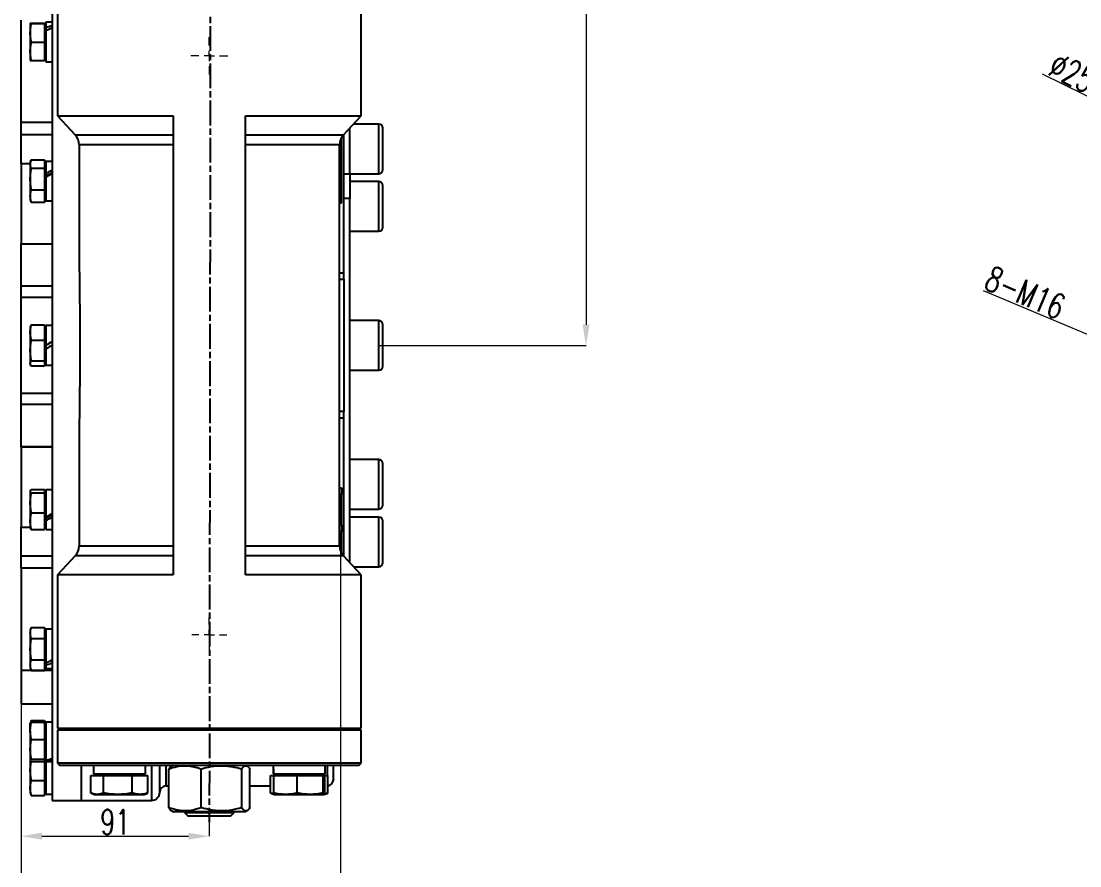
# Model space of a CAD drawing. Header units: millimetres. Extents: x 1953 to 4389, y 564 to 2287.
# Drawn here: x 2554 to 3066, y 1219 to 1628 of the extents above; entities that cross this region are included whole.
import ezdxf

# ---------------------------------------------------------------- set-up
doc = ezdxf.new("R2010")
doc.units = ezdxf.units.MM
doc.linetypes.add('AM_ISO08W050', pattern=[18, 12, -1.5, 3, -1.5])
for name, color, linetype, lineweight in [('10', 7, 'Continuous', 0), ('AM_5', 3, 'Continuous', 25), ('AM_7', 4, 'AM_ISO08W050', 25)]:
    doc.layers.add(name, color=color, linetype=linetype, lineweight=lineweight)
doc.styles.add('SLDTEXTSTYLE1', font='txt.shx', dxfattribs={"width": 0.7, "bigfont": 'gbcbig.shx'})
doc.dimstyles.new('SLDDIMSTYLE12$0', dxfattribs={"dimtxt": 12, "dimasz": 10, "dimexe": 0, "dimexo": 0.0625, "dimgap": 0.875, "dimtad": 1, "dimdec": 1, "dimlfac": 1.8, "dimrnd": 1e-09, "dimzin": 12, "dimdsep": 46, "dimtxsty": 'SLDTEXTSTYLE1', "dimcen": 0.09, "dimdle": 8.16, "dimclrd": 3, "dimclre": 3, "dimadec": 0, "dimazin": 3, "dimtfac": 1, "dimtdec": 1, "dimtofl": 0, "dimtmove": 0, "dimatfit": 3, "dimfxl": 0, "dimfrac": 2, "dimtolj": 1, "dimlwd": 5, "dimlwe": 5, "dimarcsym": 0})
doc.dimstyles.new('SLDDIMSTYLE12$3', dxfattribs={"dimtxt": 12, "dimasz": 10, "dimexe": 0, "dimexo": 0.0625, "dimgap": 0.875, "dimtad": 1, "dimdec": 1, "dimlfac": 1.8, "dimrnd": 1e-09, "dimzin": 12, "dimdsep": 46, "dimtxsty": 'SLDTEXTSTYLE1', "dimcen": 0.09, "dimdle": 8.16, "dimclrd": 3, "dimclre": 3, "dimadec": 0, "dimazin": 3, "dimtfac": 1, "dimtdec": 1, "dimtofl": 0, "dimtmove": 0, "dimatfit": 3, "dimfxl": 0, "dimfrac": 2, "dimtolj": 1, "dimlwd": 5, "dimlwe": 5, "dimarcsym": 0})

# ---------------------------------------------------------------- blocks, each defined once
blk = doc.blocks.new('SW_CENTERMARKSYMBOL_17')
at = {"layer": '10', "color": 0}
for p, q in [((0, 1), (0, 1.8)), ((-1, 0), (-1.8, 0)), ((0, 0), (-0.5, 0)), ((0, 0), (0, 0.5)), ((0, 0), (0, -0.5)), ((0, 0), (0.5, 0)), ((1, 0), (1.8, 0)), ((0, -1), (0, -1.8))]:
    blk.add_line(p, q, dxfattribs=at)
blk = doc.blocks.new('SW_CENTERMARKSYMBOL_18')
at = {"layer": '10', "color": 0}
for p, q in [((0, 1), (0, 1.7)), ((-1, 0), (-1.7, 0)), ((0, 0), (-0.5, 0)), ((0, 0), (0, 0.5)), ((0, 0), (0, -0.5)), ((0, 0), (0.5, 0)), ((1, 0), (1.7, 0)), ((0, -1), (0, -1.7))]:
    blk.add_line(p, q, dxfattribs=at)
blk = doc.blocks.new('*D71')
at = {"layer": 'AM_5', "color": 3, "lineweight": 5, "transparency": 16777216}
blk.add_line((2722.92, 1863.84), (2827.58, 1863.84), dxfattribs=at)
at = {"layer": 'AM_5', "color": 3, "linetype": 'Continuous', "lineweight": 5, "transparency": 16777216}
for p, q in [((2827.58, 1853.84), (2827.58, 1480.84)), ((2727.42, 1470.84), (2827.58, 1470.84))]:
    blk.add_line(p, q, dxfattribs=at)
at = {"layer": 'AM_5', "color": 3, "transparency": 16777216}
for points in [[(2825.92, 1853.84), (2829.25, 1853.84), (2827.58, 1863.84)], [(2825.92, 1480.84), (2829.25, 1480.84), (2827.58, 1470.84)]]:
    blk.add_solid(points, dxfattribs=at)
at = {"layer": 'Defpoints', "color": 0, "transparency": 16777216}
for p in [(2722.86, 1863.84), (2727.36, 1470.84), (2827.58, 1470.84)]:
    blk.add_point(p, dxfattribs=at)
at = {"layer": 'AM_5', "color": 0, "transparency": 16777216, "insert": (2820.71, 1667.34), "char_height": 12, "attachment_point": 5, "rotation": 90, "style": 'SLDTEXTSTYLE1'}
blk.add_mtext('\\A1;393', dxfattribs=at)
blk = doc.blocks.new('*D73')
at = {"layer": 'AM_5', "color": 3, "lineweight": 5, "transparency": 16777216}
blk.add_line((2554.36, 1297.51), (2554.36, 1233.54), dxfattribs=at)
at = {"layer": 'AM_5', "color": 3, "linetype": 'Continuous', "lineweight": 5, "transparency": 16777216}
for p, q in [((2645.36, 1245.48), (2645.36, 1233.54)), ((2564.36, 1233.54), (2635.36, 1233.54))]:
    blk.add_line(p, q, dxfattribs=at)
at = {"layer": 'AM_5', "color": 3, "transparency": 16777216}
for points in [[(2564.36, 1235.21), (2564.36, 1231.88), (2554.36, 1233.54)], [(2635.36, 1235.21), (2635.36, 1231.88), (2645.36, 1233.54)]]:
    blk.add_solid(points, dxfattribs=at)
at = {"layer": 'Defpoints', "color": 0, "transparency": 16777216}
for p in [(2554.36, 1297.57), (2645.36, 1245.54), (2645.36, 1233.54)]:
    blk.add_point(p, dxfattribs=at)
at = {"layer": 'AM_5', "color": 0, "transparency": 16777216, "insert": (2599.86, 1240.42), "char_height": 12, "attachment_point": 5, "style": 'SLDTEXTSTYLE1'}
blk.add_mtext('\\A1;91', dxfattribs=at)
blk = doc.blocks.new('*D74')
at = {"layer": 'AM_5', "color": 3, "linetype": 'Continuous', "lineweight": 5, "transparency": 16777216}
for p, q in [((2708.85, 1371.23), (2708.85, 1198.33)), ((2564.36, 1198.33), (2698.85, 1198.33))]:
    blk.add_line(p, q, dxfattribs=at)
at = {"layer": 'AM_5', "color": 3, "lineweight": 5, "transparency": 16777216}
blk.add_line((2554.36, 1297.51), (2554.36, 1198.33), dxfattribs=at)
at = {"layer": 'AM_5', "color": 3, "transparency": 16777216}
for points in [[(2564.36, 1199.99), (2564.36, 1196.66), (2554.36, 1198.33)], [(2698.85, 1199.99), (2698.85, 1196.66), (2708.85, 1198.33)]]:
    blk.add_solid(points, dxfattribs=at)
at = {"layer": 'Defpoints', "color": 0, "transparency": 16777216}
for p in [(2708.85, 1371.29), (2554.36, 1297.57), (2708.85, 1198.33)]:
    blk.add_point(p, dxfattribs=at)
at = {"layer": 'AM_5', "color": 0, "transparency": 16777216, "insert": (2631.6, 1205.2), "char_height": 12, "attachment_point": 5, "style": 'SLDTEXTSTYLE1'}
blk.add_mtext('\\A1;154', dxfattribs=at)
blk = doc.blocks.new('*D59')
at = {"layer": 'AM_5', "color": 3, "linetype": 'Continuous', "lineweight": 5, "transparency": 16777216}
blk.add_line((3048.29, 1602.09), (3192.39, 1531.28), dxfattribs=at)
at = {"layer": 'AM_5', "color": 3, "lineweight": 5, "transparency": 16777216}
for p, q in [((3315.31, 1470.84), (3315.49, 1470.84)), ((3315.4, 1470.75), (3315.4, 1470.93))]:
    blk.add_line(p, q, dxfattribs=at)
at = {"layer": 'AM_5', "color": 3, "transparency": 16777216}
blk.add_solid([(3193.13, 1532.78), (3191.66, 1529.79), (3201.37, 1526.87)], dxfattribs=at)
at = {"layer": 'Defpoints', "color": 0, "transparency": 16777216}
for p in [(3201.37, 1526.87), (3429.43, 1414.81)]:
    blk.add_point(p, dxfattribs=at)
at = {"layer": 'AM_5', "color": 0, "transparency": 16777216, "insert": (3065.93, 1601.08), "char_height": 12, "attachment_point": 5, "rotation": 333.832, "style": 'SLDTEXTSTYLE1'}
blk.add_mtext('\\A1;%%C254', dxfattribs=at)
blk = doc.blocks.new('*D60')
at = {"layer": 'AM_5', "color": 3, "linetype": 'Continuous', "lineweight": 5, "transparency": 16777216}
blk.add_line((3019.75, 1497.45), (3182.41, 1428.72), dxfattribs=at)
at = {"layer": 'AM_5', "color": 3, "lineweight": 5, "transparency": 16777216}
for p, q in [((3197.98, 1422.1), (3198.16, 1422.1)), ((3198.07, 1422.01), (3198.07, 1422.19))]:
    blk.add_line(p, q, dxfattribs=at)
at = {"layer": 'AM_5', "color": 3, "transparency": 16777216}
blk.add_solid([(3183.06, 1430.25), (3181.76, 1427.18), (3191.62, 1424.82)], dxfattribs=at)
at = {"layer": 'Defpoints', "color": 0, "transparency": 16777216}
for p in [(3191.62, 1424.82), (3204.52, 1419.38)]:
    blk.add_point(p, dxfattribs=at)
at = {"layer": 'AM_5', "color": 0, "transparency": 16777216, "insert": (3040, 1496.36), "char_height": 12, "attachment_point": 5, "rotation": 337.0922, "style": 'SLDTEXTSTYLE1'}
blk.add_mtext('\\A1;8-M16', dxfattribs=at)

msp = doc.modelspace()

# ---------------------------------------------------------------- linework, layer by layer
at = {"color": 7, "linetype": 'Continuous', "lineweight": 25}
for p, q in [((2569.359, 1655.92), (2569.359, 1250.842)), ((2571.859, 1655.842), (2571.859, 1581.842)), ((2718.859, 1581.842), (2718.859, 1655.842)), ((2554.359, 1578.548), (2554.359, 1628.079)), ((2558.759, 1626.565), (2558.759, 1621.952)), ((2559.265, 1626.642), (2565.659, 1626.642)), ((2559.265, 1626.489), (2565.659, 1626.489)), ((2565.659, 1626.642), (2565.659, 1626.489)), ((2565.659, 1626.489), (2565.659, 1617.414)), ((2566.259, 1625.801), (2565.659, 1626.401)), ((2569.359, 1627.116), (2566.259, 1627.116)), ((2566.259, 1627.116), (2566.259, 1624.322)), ((2566.259, 1624.322), (2566.259, 1623.392)), ((2566.259, 1623.392), (2566.259, 1622.937)), ((2558.759, 1621.952), (2558.759, 1612.953)), ((2566.259, 1622.937), (2566.259, 1608.016)), ((2559.265, 1617.414), (2565.659, 1617.414)), ((2565.659, 1617.414), (2565.659, 1608.491)), ((2558.759, 1612.953), (2558.759, 1608.567)), ((2565.659, 1608.491), (2559.265, 1608.491)), ((2565.659, 1608.731), (2566.259, 1609.331)), ((2566.259, 1608.016), (2569.359, 1608.016)), ((2569.359, 1578.548), (2554.359, 1578.548)), ((2554.359, 1572.637), (2554.359, 1578.548)), ((2571.859, 1581.842), (2580.478, 1572.598)), ((2571.859, 1581.842), (2627.859, 1581.842)), ((2627.859, 1581.842), (2627.859, 1359.842)), ((2662.859, 1581.842), (2718.859, 1581.842)), ((2662.859, 1359.842), (2662.859, 1581.842)), ((2710.239, 1572.598), (2718.859, 1581.842)), ((2727.359, 1577.842), (2715.128, 1577.842)), ((2727.359, 1553.842), (2727.359, 1577.842)), ((2569.359, 1572.637), (2554.359, 1572.637)), ((2554.359, 1558.651), (2554.359, 1572.637)), ((2580.478, 1572.598), (2627.859, 1572.598)), ((2662.859, 1572.598), (2710.239, 1572.598)), ((2710.359, 1553.573), (2710.359, 1572.727)), ((2713.359, 1553.573), (2713.359, 1575.944)), ((2582.359, 1567.824), (2582.359, 1525.896)), ((2627.859, 1567.824), (2582.359, 1567.824)), ((2708.359, 1567.824), (2662.859, 1567.824)), ((2708.359, 1373.859), (2708.359, 1567.824)), ((2709.359, 1560.998), (2709.359, 1571.43)), ((2558.759, 1558.687), (2554.359, 1558.687)), ((2554.359, 1558.687), (2554.359, 1519.935)), ((2559.061, 1560.08), (2558.759, 1559.249)), ((2558.759, 1559.249), (2558.759, 1558.512)), ((2558.759, 1558.512), (2558.759, 1551.292)), ((2559.265, 1560.571), (2565.659, 1560.571)), ((2565.659, 1560.571), (2565.659, 1556.453)), ((2566.259, 1558.484), (2565.659, 1559.084)), ((2566.259, 1558.687), (2566.055, 1558.687)), ((2569.359, 1559.799), (2566.259, 1559.799)), ((2566.259, 1559.799), (2566.259, 1553.907)), ((2709.359, 1560.998), (2708.359, 1560.998)), ((2708.359, 1557.816), (2709.359, 1557.816)), ((2709.359, 1557.816), (2709.359, 1560.998)), ((2709.359, 1542.967), (2709.359, 1557.816)), ((2559.265, 1556.453), (2565.659, 1556.453)), ((2565.659, 1556.453), (2565.659, 1546.131)), ((2566.259, 1553.907), (2566.259, 1553.403)), ((2566.259, 1553.403), (2566.259, 1552.189)), ((2566.259, 1552.189), (2566.259, 1540.699)), ((2713.359, 1553.573), (2710.359, 1553.573)), ((2710.359, 1541.81), (2710.359, 1553.573)), ((2713.359, 1553.842), (2727.359, 1553.842)), ((2713.359, 1553.573), (2713.359, 1541.81)), ((2558.759, 1551.292), (2558.759, 1543.029)), ((2727.359, 1550.017), (2713.359, 1550.017)), ((2727.359, 1526.017), (2727.359, 1550.017)), ((2558.759, 1543.029), (2558.759, 1541.249)), ((2559.265, 1546.131), (2565.659, 1546.131)), ((2565.659, 1546.131), (2565.659, 1539.926)), ((2565.659, 1541.414), (2566.259, 1542.014)), ((2709.359, 1542.967), (2708.359, 1542.967)), ((2709.359, 1539.785), (2709.359, 1542.967)), ((2710.359, 1505.842), (2710.359, 1541.81)), ((2713.359, 1541.81), (2710.359, 1541.81)), ((2713.359, 1365.74), (2713.359, 1541.81)), ((2558.759, 1541.249), (2559.061, 1540.417)), ((2559.138, 1540.445), (2559.265, 1539.926)), ((2565.659, 1539.926), (2559.265, 1539.926)), ((2566.259, 1540.699), (2569.359, 1540.699)), ((2708.359, 1539.785), (2709.359, 1539.785)), ((2713.359, 1526.017), (2727.359, 1526.017)), ((2554.359, 1519.935), (2569.359, 1519.935)), ((2554.359, 1499.419), (2554.359, 1519.935)), ((2710.359, 1505.842), (2708.359, 1505.842)), ((2710.359, 1502.842), (2710.359, 1505.842)), ((2708.359, 1502.842), (2710.359, 1502.842)), ((2710.359, 1502.842), (2710.359, 1438.842)), ((2569.359, 1499.419), (2554.359, 1499.419)), ((2554.359, 1494.006), (2554.359, 1499.419)), ((2569.359, 1494.006), (2554.359, 1494.006)), ((2554.359, 1447.677), (2554.359, 1494.006)), ((2558.875, 1480.162), (2558.759, 1479.842)), ((2559.265, 1480.839), (2558.98, 1480.123)), ((2559.265, 1480.839), (2565.659, 1480.839)), ((2565.659, 1480.839), (2565.659, 1473.384)), ((2569.359, 1480.392), (2566.259, 1480.392)), ((2566.259, 1480.392), (2566.259, 1470.845)), ((2727.359, 1482.842), (2713.359, 1482.842)), ((2727.359, 1458.842), (2727.359, 1482.842)), ((2558.759, 1479.842), (2558.759, 1477.112)), ((2558.759, 1477.112), (2558.759, 1468.385)), ((2566.259, 1479.077), (2565.659, 1479.677)), ((2559.265, 1473.384), (2565.659, 1473.384)), ((2565.659, 1473.384), (2565.659, 1463.386)), ((2566.259, 1470.842), (2566.259, 1469.056)), ((2558.759, 1468.385), (2558.759, 1462.115)), ((2566.259, 1469.056), (2566.259, 1461.292)), ((2558.759, 1462.115), (2558.759, 1461.842)), ((2558.759, 1461.842), (2558.875, 1461.522)), ((2559.265, 1463.386), (2565.659, 1463.386)), ((2565.659, 1460.844), (2559.265, 1460.844)), ((2565.659, 1463.386), (2565.659, 1460.844)), ((2565.659, 1462.007), (2566.259, 1462.607)), ((2566.259, 1461.292), (2569.359, 1461.292)), ((2713.359, 1458.842), (2727.359, 1458.842)), ((2554.359, 1447.677), (2569.359, 1447.677)), ((2554.359, 1442.265), (2554.359, 1447.677)), ((2569.359, 1442.265), (2554.359, 1442.265)), ((2554.359, 1421.806), (2554.359, 1442.265)), ((2710.359, 1438.842), (2708.359, 1438.842)), ((2708.359, 1435.842), (2710.359, 1435.842)), ((2710.359, 1435.842), (2710.359, 1438.842)), ((2710.359, 1368.957), (2710.359, 1435.842)), ((2554.359, 1421.789), (2554.359, 1421.806)), ((2554.359, 1421.806), (2569.359, 1421.806)), ((2569.359, 1421.789), (2554.359, 1421.789)), ((2554.359, 1421.789), (2554.359, 1383.033)), ((2582.359, 1415.787), (2582.359, 1373.859)), ((2727.359, 1415.667), (2713.359, 1415.667)), ((2727.359, 1391.667), (2727.359, 1415.667)), ((2558.759, 1400.34), (2558.759, 1394.757)), ((2559.265, 1401.093), (2565.659, 1401.093)), ((2559.265, 1399.586), (2565.659, 1399.586)), ((2565.659, 1401.093), (2565.659, 1399.586)), ((2566.259, 1399.67), (2565.659, 1400.27)), ((2565.659, 1399.586), (2565.659, 1389.927)), ((2569.359, 1400.985), (2566.259, 1400.985)), ((2566.259, 1400.985), (2566.259, 1387.784)), ((2708.359, 1401.902), (2709.359, 1401.902)), ((2709.359, 1398.72), (2708.359, 1398.72)), ((2709.359, 1401.902), (2709.359, 1398.72)), ((2709.359, 1384.465), (2709.359, 1398.72)), ((2558.759, 1394.757), (2558.759, 1385.852)), ((2559.265, 1389.927), (2565.659, 1389.927)), ((2565.659, 1389.927), (2565.659, 1381.776)), ((2566.259, 1387.784), (2566.259, 1386.708)), ((2713.359, 1391.667), (2727.359, 1391.667)), ((2727.359, 1387.842), (2713.359, 1387.842)), ((2727.359, 1363.842), (2727.359, 1387.842)), ((2554.359, 1383.033), (2558.759, 1383.033)), ((2554.359, 1369.046), (2554.359, 1383.033)), ((2558.759, 1385.852), (2558.759, 1382.436)), ((2565.659, 1382.6), (2566.259, 1383.2)), ((2566.091, 1383.033), (2566.259, 1383.033)), ((2566.259, 1386.708), (2566.259, 1386.195)), ((2566.259, 1386.195), (2566.259, 1381.885)), ((2709.359, 1384.465), (2708.359, 1384.465)), ((2709.359, 1383.871), (2708.359, 1383.871)), ((2709.359, 1383.868), (2709.359, 1384.465)), ((2709.359, 1383.871), (2709.359, 1380.689)), ((2559.265, 1381.776), (2565.659, 1381.776)), ((2566.259, 1381.885), (2569.359, 1381.885)), ((2709.359, 1380.689), (2708.359, 1380.689)), ((2709.359, 1370.253), (2709.359, 1380.689)), ((2582.359, 1373.859), (2627.859, 1373.859)), ((2662.859, 1373.859), (2708.359, 1373.859)), ((2554.359, 1369.046), (2569.359, 1369.046)), ((2554.359, 1363.135), (2554.359, 1369.046)), ((2580.478, 1369.085), (2571.859, 1359.842)), ((2627.859, 1369.085), (2580.478, 1369.085)), ((2710.239, 1369.085), (2662.859, 1369.085)), ((2718.859, 1359.842), (2710.239, 1369.085)), ((2569.359, 1363.135), (2554.359, 1363.135)), ((2554.359, 1363.135), (2554.359, 1313.605)), ((2715.128, 1363.842), (2727.359, 1363.842)), ((2571.859, 1359.842), (2571.859, 1285.842)), ((2627.859, 1359.842), (2571.859, 1359.842)), ((2718.859, 1359.842), (2662.859, 1359.842)), ((2718.859, 1285.842), (2718.859, 1359.842)), ((2559.265, 1334.508), (2558.759, 1333.117)), ((2558.759, 1333.117), (2558.759, 1331.844)), ((2558.759, 1331.844), (2558.759, 1323.985)), ((2559.265, 1334.508), (2565.659, 1334.508)), ((2565.659, 1334.508), (2565.659, 1329.181)), ((2566.259, 1332.352), (2565.659, 1332.952)), ((2569.359, 1333.667), (2566.259, 1333.667)), ((2566.259, 1333.667), (2566.259, 1317.367)), ((2559.265, 1329.181), (2565.659, 1329.181)), ((2565.659, 1329.181), (2565.659, 1318.789)), ((2558.759, 1323.985), (2558.759, 1316.258)), ((2558.759, 1316.258), (2558.759, 1315.117)), ((2559.265, 1318.789), (2565.659, 1318.789)), ((2565.659, 1318.789), (2565.659, 1313.726)), ((2566.259, 1317.169), (2566.259, 1316.22)), ((2566.259, 1316.22), (2566.259, 1314.567)), ((2569.359, 1313.605), (2554.359, 1313.605)), ((2554.359, 1313.605), (2554.359, 1297.568)), ((2558.759, 1315.117), (2559.265, 1313.726)), ((2559.265, 1313.726), (2565.659, 1313.726)), ((2565.659, 1315.282), (2566.259, 1315.882)), ((2566.259, 1314.567), (2569.359, 1314.567)), ((2554.359, 1297.568), (2569.359, 1297.568)), ((2559.02, 1288.854), (2558.759, 1288.137)), ((2558.759, 1284.51), (2558.759, 1288.136)), ((2559.265, 1289.419), (2559.107, 1288.822)), ((2559.158, 1288.737), (2559.265, 1289.419)), ((2559.265, 1289.419), (2565.659, 1289.419)), ((2559.265, 1288.679), (2565.659, 1288.679)), ((2565.659, 1289.419), (2565.659, 1288.679)), ((2565.659, 1288.679), (2565.659, 1280.342)), ((2566.259, 1287.372), (2565.659, 1287.972)), ((2569.359, 1288.687), (2566.259, 1288.687)), ((2566.259, 1288.687), (2566.259, 1270.315)), ((2572.859, 1285.842), (2571.859, 1284.842)), ((2571.859, 1285.842), (2718.859, 1285.842)), ((2718.859, 1284.842), (2717.859, 1285.842)), ((2558.759, 1284.51), (2558.759, 1275.571)), ((2559.265, 1280.342), (2565.659, 1280.342)), ((2565.659, 1280.342), (2565.659, 1270.8)), ((2571.859, 1284.842), (2571.859, 1268.842)), ((2645.359, 1284.842), (2571.859, 1284.842)), ((2718.859, 1284.842), (2645.359, 1284.842)), ((2718.859, 1268.842), (2718.859, 1284.842)), ((2558.759, 1275.571), (2558.759, 1270.197)), ((2558.759, 1270.137), (2558.759, 1265.543)), ((2559.265, 1270.8), (2565.659, 1270.8)), ((2565.659, 1270.302), (2566.259, 1270.902)), ((2565.659, 1270.8), (2565.659, 1269.595)), ((2566.259, 1270.315), (2566.259, 1269.786)), ((2558.759, 1265.543), (2559.18, 1269.732)), ((2558.759, 1265.543), (2558.759, 1256.885)), ((2559.265, 1269.595), (2565.659, 1269.595)), ((2565.659, 1269.595), (2565.659, 1260.505)), ((2566.259, 1269.786), (2566.259, 1269.587)), ((2566.259, 1269.587), (2569.359, 1269.587)), ((2566.259, 1269.587), (2566.259, 1253.792)), ((2571.859, 1268.842), (2572.859, 1267.842)), ((2593.386, 1268.842), (2571.859, 1268.842)), ((2572.859, 1267.842), (2589.669, 1267.842)), ((2583.359, 1267.842), (2583.359, 1250.842)), ((2589.321, 1267.842), (2589.321, 1263.742)), ((2589.669, 1267.842), (2598.937, 1267.842)), ((2718.859, 1268.842), (2593.386, 1268.842)), ((2598.937, 1267.842), (2691.78, 1267.842)), ((2614.421, 1263.742), (2614.421, 1267.842)), ((2617.359, 1267.842), (2617.359, 1250.842)), ((2621.359, 1254.842), (2621.359, 1267.842)), ((2624.359, 1267.842), (2624.359, 1257.842)), ((2625.708, 1247.366), (2625.708, 1266.018)), ((2627.734, 1267.842), (2626.985, 1267.409)), ((2641.397, 1247.366), (2641.397, 1266.018)), ((2661.048, 1247.366), (2661.048, 1266.018)), ((2663.732, 1267.409), (2662.984, 1267.842)), ((2665.009, 1247.366), (2665.009, 1266.018)), ((2676.296, 1267.842), (2676.296, 1263.742)), ((2691.78, 1267.842), (2701.048, 1267.842)), ((2701.048, 1267.842), (2717.859, 1267.842)), ((2701.396, 1263.742), (2701.396, 1267.842)), ((2702.359, 1267.842), (2702.359, 1262.942)), ((2717.859, 1267.842), (2718.859, 1268.842)), ((2559.265, 1260.505), (2565.659, 1260.505)), ((2565.659, 1260.505), (2565.659, 1253.265)), ((2588.045, 1254.417), (2588.045, 1262.942)), ((2588.045, 1262.942), (2594.174, 1262.942)), ((2589.321, 1263.742), (2614.421, 1263.742)), ((2590.871, 1263.742), (2590.071, 1262.942)), ((2594.174, 1254.417), (2594.174, 1262.942)), ((2594.174, 1262.942), (2608.001, 1262.942)), ((2608.001, 1254.417), (2608.001, 1262.942)), ((2608.001, 1262.942), (2615.698, 1262.942)), ((2613.671, 1262.942), (2612.871, 1263.742)), ((2615.698, 1254.417), (2615.698, 1262.942)), ((2675.019, 1254.417), (2675.019, 1262.942)), ((2675.019, 1262.942), (2676.418, 1262.942)), ((2676.296, 1263.742), (2676.521, 1263.742)), ((2676.418, 1262.942), (2676.418, 1254.417)), ((2676.418, 1262.942), (2687.94, 1262.942)), ((2676.521, 1263.742), (2701.396, 1263.742)), ((2677.846, 1263.742), (2677.046, 1262.942)), ((2687.94, 1254.417), (2687.94, 1262.942)), ((2687.94, 1262.942), (2700.367, 1262.942)), ((2700.646, 1262.942), (2699.846, 1263.742)), ((2700.367, 1254.417), (2700.367, 1262.942)), ((2700.367, 1262.942), (2701.273, 1262.942)), ((2701.273, 1254.417), (2701.273, 1262.942)), ((2701.273, 1262.942), (2702.672, 1262.942)), ((2702.672, 1254.417), (2702.672, 1262.942)), ((2558.759, 1256.885), (2558.759, 1254.342)), ((2565.659, 1254.507), (2566.259, 1255.107)), ((2624.359, 1257.842), (2625.708, 1257.842)), ((2665.009, 1257.842), (2675.019, 1257.842)), ((2558.759, 1254.342), (2558.902, 1253.948)), ((2559.008, 1253.986), (2559.265, 1253.265)), ((2559.265, 1253.265), (2565.659, 1253.265)), ((2569.359, 1250.842), (2583.359, 1250.842)), ((2583.359, 1250.842), (2617.359, 1250.842)), ((2588.482, 1254.247), (2589.871, 1253.742)), ((2589.871, 1253.742), (2591.109, 1253.742)), ((2591.109, 1253.742), (2601.087, 1253.742)), ((2601.087, 1253.742), (2611.849, 1253.742)), ((2611.849, 1253.742), (2613.871, 1253.742)), ((2613.871, 1253.742), (2615.261, 1254.247)), ((2615.252, 1254.273), (2615.698, 1254.417)), ((2675.456, 1254.247), (2676.846, 1253.742)), ((2676.871, 1253.742), (2682.179, 1253.742)), ((2682.179, 1253.742), (2694.154, 1253.742)), ((2694.154, 1253.742), (2700.82, 1253.742)), ((2700.846, 1253.742), (2702.235, 1254.247)), ((2702.672, 1254.417), (2701.086, 1254.006)), ((2702.226, 1254.273), (2702.672, 1254.417)), ((2626.981, 1245.976), (2627.734, 1245.542)), ((2627.734, 1245.542), (2662.984, 1245.542)), ((2633.359, 1245.542), (2633.359, 1244.966)), ((2633.359, 1244.966), (2634.983, 1243.342)), ((2633.359, 1244.966), (2657.359, 1244.966)), ((2655.735, 1243.342), (2657.359, 1244.966)), ((2657.359, 1244.966), (2657.359, 1245.542)), ((2662.984, 1245.542), (2663.736, 1245.976)), ((2634.983, 1243.342), (2655.735, 1243.342))]:
    msp.add_line(p, q, dxfattribs=at)
for centre, radius, start, end in [((2727.359, 1575.842), 2, 0, 90), ((2575.359, 1567.824), 7, 0, 43), ((2715.359, 1567.824), 7, 137, 180), ((2727.359, 1555.842), 2, 270, 0), ((2727.359, 1548.017), 2, 0, 90), ((2727.359, 1528.017), 2, 270, 0), ((2727.359, 1480.842), 2, 0, 90), ((2727.359, 1460.842), 2, 270, 0), ((2727.359, 1413.667), 2, 0, 90), ((2727.359, 1393.667), 2, 270, 0), ((2727.359, 1385.842), 2, 0, 90), ((2575.359, 1373.859), 7, 317, 0), ((2715.359, 1373.859), 7, 180, 223), ((2727.359, 1365.842), 2, 270, 0), ((2702.359, 1260.842), 3, 276.00515, 0), ((2617.359, 1254.842), 4, 270, 0), ((2624.359, 1254.842), 3, 90, 180)]:
    msp.add_arc(centre, radius, start, end, dxfattribs=at)
for centre, major_axis, ratio, start_param, end_param in [((2566.259, 1617.566), (16.327, 7.745), 0.3421699, 1.2213546, 1.4098815), ((2569.359, 1617.566), (16.327, 7.745), 0.3421699, 1.4098815, 1.5984084), ((2566.259, 1550.249), (16.468, 9.127), 0.170698, 1.2879429, 1.4764699), ((2566.259, 1550.249), (11.122, 6.164), 0.170698, 1.1952933, 1.4764699), ((2569.359, 1550.249), (16.468, 9.127), 0.170698, 1.4764699, 1.6649968), ((2566.259, 1470.842), (16.541, 9.55), 0.0001714, 1.3821705, 1.5706974), ((2566.259, 1470.842), (11.172, 6.45), 0.0001714, 1.2895209, 1.5706974), ((2569.359, 1470.842), (16.541, 9.55), 0.0001714, 1.5706974, 1.7592243), ((2566.259, 1391.435), (16.468, 9.129), 0.1703527, 4.618236, 4.8067629), ((2569.359, 1391.435), (11.122, 6.165), 0.1703527, 4.3370594, 4.618236), ((2569.359, 1391.435), (16.468, 9.129), 0.1703527, 4.429709, 4.618236), ((2566.259, 1324.117), (16.328, 7.749), 0.3418275, 4.5515533, 4.7400802), ((2569.359, 1324.117), (16.328, 7.749), 0.3418275, 4.3630264, 4.5515533), ((2566.259, 1279.137), (16.356, 4.932), 0.4999708, 4.5627436, 4.7512706), ((2569.359, 1279.137), (16.356, 4.932), 0.4999708, 4.3742167, 4.5627436), ((2688.846, 1267.842), (0, 21.737), 0.5773503, 1.5707963, 1.7605494), ((2688.846, 1263.742), (0, 21.737), 0.5773503, 1.4763478, 1.5707963), ((2566.259, 1263.342), (16.541, 0.006), 0.5773502, 4.7121911, 4.900718), ((2569.359, 1263.342), (16.541, 0.006), 0.5773502, 4.6179516, 4.7121911)]:
    msp.add_ellipse(centre, major_axis=major_axis, ratio=ratio, start_param=start_param, end_param=end_param, dxfattribs=at)
for points, knots in [([(2558.759, 1626.565), (2558.759, 1626.578), (2558.806, 1626.591), (2558.981, 1626.616), (2559.109, 1626.629), (2559.265, 1626.642)], [0, 0, 0, 0, 0.5, 0.5, 1, 1, 1, 1]), ([(2559.265, 1626.489), (2559.109, 1626.502), (2558.981, 1626.514), (2558.806, 1626.54), (2558.759, 1626.553), (2558.759, 1626.565)], [0, 0, 0, 0, 0.5, 0.5, 1, 1, 1, 1]), ([(2558.759, 1621.952), (2558.759, 1622.715), (2558.806, 1623.475), (2558.981, 1624.986), (2559.109, 1625.739), (2559.265, 1626.489)], [0, 0, 0, 0, 0.5, 0.5, 1, 1, 1, 1]), ([(2559.265, 1617.414), (2559.109, 1618.164), (2558.981, 1618.917), (2558.806, 1620.429), (2558.759, 1621.188), (2558.759, 1621.952)], [0, 0, 0, 0, 0.5, 0.5, 1, 1, 1, 1]), ([(2558.759, 1612.953), (2558.759, 1613.703), (2558.806, 1614.45), (2558.981, 1615.936), (2559.109, 1616.676), (2559.265, 1617.414)], [0, 0, 0, 0, 0.5, 0.5, 1, 1, 1, 1]), ([(2559.265, 1608.491), (2559.109, 1609.229), (2558.981, 1609.969), (2558.806, 1611.455), (2558.759, 1612.202), (2558.759, 1612.953)], [0, 0, 0, 0, 0.5, 0.5, 1, 1, 1, 1]), ([(2558.759, 1608.567), (2558.759, 1608.555), (2558.806, 1608.542), (2558.981, 1608.516), (2559.109, 1608.504), (2559.265, 1608.491)], [0, 0, 0, 0, 0.5, 0.5, 1, 1, 1, 1]), ([(2729.359, 1555.842), (2729.359, 1555.842), (2729.359, 1556.428), (2729.359, 1558.626), (2729.359, 1560.188), (2729.359, 1563.842), (2729.359, 1565.853), (2729.359, 1569.732), (2729.359, 1571.514), (2729.359, 1572.913)], [0, 0, 0, 0, 0.25, 0.25, 0.5, 0.5, 0.75, 0.75, 1, 1, 1, 1]), ([(2558.759, 1558.512), (2558.759, 1558.858), (2558.806, 1559.203), (2558.981, 1559.889), (2559.109, 1560.23), (2559.265, 1560.571)], [0, 0, 0, 0, 0.5, 0.5, 1, 1, 1, 1]), ([(2559.265, 1556.453), (2559.109, 1556.794), (2558.981, 1557.135), (2558.806, 1557.821), (2558.759, 1558.166), (2558.759, 1558.512)], [0, 0, 0, 0, 0.5, 0.5, 1, 1, 1, 1]), ([(2558.759, 1551.292), (2558.759, 1552.161), (2558.806, 1553.024), (2558.981, 1554.744), (2559.109, 1555.6), (2559.265, 1556.453)], [0, 0, 0, 0, 0.5, 0.5, 1, 1, 1, 1]), ([(2559.265, 1546.131), (2559.109, 1546.984), (2558.981, 1547.84), (2558.806, 1549.56), (2558.759, 1550.424), (2558.759, 1551.292)], [0, 0, 0, 0, 0.5, 0.5, 1, 1, 1, 1]), ([(2729.359, 1538.017), (2729.359, 1540.669), (2729.359, 1543.213), (2729.359, 1546.963), (2729.359, 1548.017), (2729.359, 1548.017)], [0, 0, 0, 0, 0.5, 0.5, 1, 1, 1, 1]), ([(2558.759, 1543.029), (2558.759, 1543.551), (2558.806, 1544.07), (2558.981, 1545.104), (2559.109, 1545.618), (2559.265, 1546.131)], [0, 0, 0, 0, 0.5, 0.5, 1, 1, 1, 1]), ([(2559.265, 1539.926), (2559.109, 1540.439), (2558.981, 1540.954), (2558.806, 1541.988), (2558.759, 1542.507), (2558.759, 1543.029)], [0, 0, 0, 0, 0.5, 0.5, 1, 1, 1, 1]), ([(2729.359, 1528.017), (2729.359, 1528.017), (2729.359, 1529.07), (2729.359, 1532.821), (2729.359, 1535.365), (2729.359, 1538.017)], [0, 0, 0, 0, 0.5, 0.5, 1, 1, 1, 1]), ([(2582.359, 1525.896), (2582.359, 1521.381), (2582.39, 1516.849), (2582.475, 1507.755), (2582.528, 1503.193), (2582.625, 1494.036), (2582.67, 1489.442), (2582.731, 1480.223), (2582.748, 1475.597), (2582.749, 1468.635), (2582.745, 1466.311), (2582.729, 1461.653), (2582.717, 1459.323), (2582.671, 1452.358), (2582.626, 1447.737), (2582.529, 1438.536), (2582.475, 1433.956), (2582.39, 1424.84), (2582.359, 1420.303), (2582.359, 1415.787)], [0, 0, 0, 0, 0.125, 0.125, 0.25, 0.25, 0.375, 0.375, 0.5, 0.5, 0.5625, 0.5625, 0.625, 0.625, 0.75, 0.75, 0.875, 0.875, 1, 1, 1, 1]), ([(2558.759, 1477.112), (2558.759, 1477.739), (2558.806, 1478.363), (2558.981, 1479.605), (2559.109, 1480.223), (2559.265, 1480.839)], [0, 0, 0, 0, 0.5, 0.5, 1, 1, 1, 1]), ([(2729.359, 1463.771), (2729.359, 1465.169), (2729.359, 1466.951), (2729.359, 1470.831), (2729.359, 1472.841), (2729.359, 1476.496), (2729.359, 1478.058), (2729.359, 1480.255), (2729.359, 1480.842), (2729.359, 1480.842)], [0, 0, 0, 0, 0.25, 0.25, 0.5, 0.5, 0.75, 0.75, 1, 1, 1, 1]), ([(2559.265, 1473.384), (2559.109, 1474), (2558.981, 1474.618), (2558.806, 1475.861), (2558.759, 1476.484), (2558.759, 1477.112)], [0, 0, 0, 0, 0.5, 0.5, 1, 1, 1, 1]), ([(2558.759, 1468.385), (2558.759, 1469.226), (2558.806, 1470.063), (2558.981, 1471.728), (2559.109, 1472.558), (2559.265, 1473.384)], [0, 0, 0, 0, 0.5, 0.5, 1, 1, 1, 1]), ([(2559.265, 1463.386), (2559.109, 1464.213), (2558.981, 1465.042), (2558.806, 1466.707), (2558.759, 1467.544), (2558.759, 1468.385)], [0, 0, 0, 0, 0.5, 0.5, 1, 1, 1, 1]), ([(2558.759, 1462.115), (2558.759, 1462.329), (2558.806, 1462.542), (2558.981, 1462.965), (2559.109, 1463.176), (2559.265, 1463.386)], [0, 0, 0, 0, 0.5, 0.5, 1, 1, 1, 1]), ([(2559.265, 1460.844), (2559.109, 1461.054), (2558.981, 1461.265), (2558.806, 1461.689), (2558.759, 1461.901), (2558.759, 1462.115)], [0, 0, 0, 0, 0.5, 0.5, 1, 1, 1, 1]), ([(2729.359, 1393.667), (2729.359, 1393.667), (2729.359, 1394.72), (2729.359, 1398.471), (2729.359, 1401.014), (2729.359, 1406.319), (2729.359, 1408.862), (2729.359, 1412.613), (2729.359, 1413.667), (2729.359, 1413.667)], [0, 0, 0, 0, 0.25, 0.25, 0.5, 0.5, 0.75, 0.75, 1, 1, 1, 1]), ([(2558.759, 1400.34), (2558.759, 1400.467), (2558.806, 1400.593), (2558.981, 1400.844), (2559.109, 1400.969), (2559.265, 1401.093)], [0, 0, 0, 0, 0.5, 0.5, 1, 1, 1, 1]), ([(2559.265, 1399.586), (2559.109, 1399.711), (2558.981, 1399.836), (2558.806, 1400.087), (2558.759, 1400.213), (2558.759, 1400.34)], [0, 0, 0, 0, 0.5, 0.5, 1, 1, 1, 1]), ([(2558.759, 1394.757), (2558.759, 1395.569), (2558.806, 1396.378), (2558.981, 1397.987), (2559.109, 1398.788), (2559.265, 1399.586)], [0, 0, 0, 0, 0.5, 0.5, 1, 1, 1, 1]), ([(2559.265, 1389.927), (2559.109, 1390.726), (2558.981, 1391.527), (2558.806, 1393.136), (2558.759, 1393.944), (2558.759, 1394.757)], [0, 0, 0, 0, 0.5, 0.5, 1, 1, 1, 1]), ([(2558.759, 1385.852), (2558.759, 1386.538), (2558.806, 1387.22), (2558.981, 1388.578), (2559.109, 1389.254), (2559.265, 1389.927)], [0, 0, 0, 0, 0.5, 0.5, 1, 1, 1, 1]), ([(2559.265, 1381.776), (2559.109, 1382.45), (2558.981, 1383.126), (2558.806, 1384.484), (2558.759, 1385.166), (2558.759, 1385.852)], [0, 0, 0, 0, 0.5, 0.5, 1, 1, 1, 1]), ([(2729.359, 1365.842), (2729.359, 1365.842), (2729.359, 1366.428), (2729.359, 1368.626), (2729.359, 1370.188), (2729.359, 1373.842), (2729.359, 1375.853), (2729.359, 1379.732), (2729.359, 1381.514), (2729.359, 1382.913)], [0, 0, 0, 0, 0.25, 0.25, 0.5, 0.5, 0.75, 0.75, 1, 1, 1, 1]), ([(2558.759, 1382.53), (2558.759, 1382.403), (2558.806, 1382.277), (2558.981, 1382.026), (2559.109, 1381.901), (2559.265, 1381.776)], [0, 0, 0, 0, 0.5, 0.5, 1, 1, 1, 1]), ([(2558.759, 1331.844), (2558.759, 1332.293), (2558.806, 1332.738), (2558.981, 1333.626), (2559.109, 1334.068), (2559.265, 1334.508)], [0, 0, 0, 0, 0.5, 0.5, 1, 1, 1, 1]), ([(2559.265, 1329.181), (2559.109, 1329.621), (2558.981, 1330.063), (2558.806, 1330.95), (2558.759, 1331.396), (2558.759, 1331.844)], [0, 0, 0, 0, 0.5, 0.5, 1, 1, 1, 1]), ([(2558.759, 1323.985), (2558.759, 1324.859), (2558.806, 1325.729), (2558.981, 1327.46), (2559.109, 1328.322), (2559.265, 1329.181)], [0, 0, 0, 0, 0.5, 0.5, 1, 1, 1, 1]), ([(2559.265, 1318.789), (2559.109, 1319.648), (2558.981, 1320.51), (2558.806, 1322.241), (2558.759, 1323.111), (2558.759, 1323.985)], [0, 0, 0, 0, 0.5, 0.5, 1, 1, 1, 1]), ([(2558.759, 1316.258), (2558.759, 1316.684), (2558.806, 1317.107), (2558.981, 1317.951), (2559.109, 1318.371), (2559.265, 1318.789)], [0, 0, 0, 0, 0.5, 0.5, 1, 1, 1, 1]), ([(2559.265, 1313.726), (2559.109, 1314.144), (2558.981, 1314.564), (2558.806, 1315.408), (2558.759, 1315.832), (2558.759, 1316.258)], [0, 0, 0, 0, 0.5, 0.5, 1, 1, 1, 1]), ([(2558.759, 1284.51), (2558.759, 1285.212), (2558.806, 1285.909), (2558.981, 1287.298), (2559.109, 1287.99), (2559.265, 1288.679)], [0, 0, 0, 0, 0.5, 0.5, 1, 1, 1, 1]), ([(2559.265, 1288.679), (2559.109, 1288.579), (2558.981, 1288.479), (2558.806, 1288.278), (2558.759, 1288.177), (2558.759, 1288.076)], [0, 0, 0, 0, 0.5, 0.5, 1, 1, 1, 1]), ([(2559.265, 1280.342), (2559.109, 1281.031), (2558.981, 1281.722), (2558.806, 1283.111), (2558.759, 1283.809), (2558.759, 1284.51)], [0, 0, 0, 0, 0.5, 0.5, 1, 1, 1, 1]), ([(2558.759, 1275.571), (2558.759, 1276.374), (2558.806, 1277.172), (2558.981, 1278.762), (2559.109, 1279.553), (2559.265, 1280.342)], [0, 0, 0, 0, 0.5, 0.5, 1, 1, 1, 1]), ([(2559.265, 1270.8), (2559.109, 1271.589), (2558.981, 1272.38), (2558.806, 1273.97), (2558.759, 1274.768), (2558.759, 1275.571)], [0, 0, 0, 0, 0.5, 0.5, 1, 1, 1, 1]), ([(2558.759, 1270.197), (2558.759, 1270.299), (2558.806, 1270.4), (2558.981, 1270.6), (2559.109, 1270.7), (2559.265, 1270.8)], [0, 0, 0, 0, 0.5, 0.5, 1, 1, 1, 1]), ([(2559.265, 1269.595), (2559.109, 1269.694), (2558.981, 1269.794), (2558.806, 1269.995), (2558.759, 1270.096), (2558.759, 1270.197)], [0, 0, 0, 0, 0.5, 0.5, 1, 1, 1, 1]), ([(2559.265, 1260.505), (2559.109, 1261.338), (2558.981, 1262.174), (2558.806, 1263.852), (2558.759, 1264.696), (2558.759, 1265.543)], [0, 0, 0, 0, 0.5, 0.5, 1, 1, 1, 1]), ([(2625.708, 1266.018), (2626.989, 1266.507), (2628.279, 1266.911), (2630.886, 1267.47), (2632.204, 1267.624), (2633.871, 1267.625), (2634.206, 1267.616), (2634.874, 1267.579), (2635.206, 1267.552), (2636.2, 1267.442), (2636.858, 1267.333), (2638.822, 1266.913), (2640.115, 1266.508), (2641.397, 1266.018)], [0, 0, 0, 0, 0.25, 0.25, 0.5, 0.5, 0.5625, 0.5625, 0.625, 0.625, 0.75, 0.75, 1, 1, 1, 1]), ([(2627.022, 1267.344), (2626.89, 1267.289), (2626.444, 1267.102), (2626.012, 1266.465), (2625.708, 1266.018)], [0, 0, 0, 0, 0.2968132, 1, 1, 1, 1]), ([(2641.397, 1266.018), (2643.002, 1266.507), (2644.618, 1266.911), (2647.883, 1267.47), (2649.533, 1267.624), (2651.622, 1267.625), (2652.041, 1267.616), (2652.877, 1267.579), (2653.294, 1267.552), (2654.539, 1267.442), (2655.363, 1267.333), (2657.822, 1266.913), (2659.442, 1266.508), (2661.048, 1266.018)], [0, 0, 0, 0, 0.25, 0.25, 0.5, 0.5, 0.5625, 0.5625, 0.625, 0.625, 0.75, 0.75, 1, 1, 1, 1]), ([(2661.048, 1266.018), (2661.371, 1266.507), (2661.697, 1266.911), (2662.355, 1267.47), (2662.688, 1267.624), (2663.109, 1267.625), (2663.194, 1267.616), (2663.362, 1267.579), (2663.446, 1267.552), (2663.697, 1267.442), (2663.863, 1267.333), (2664.359, 1266.913), (2664.685, 1266.508), (2665.009, 1266.018)], [0, 0, 0, 0, 0.25, 0.25, 0.5, 0.5, 0.5625, 0.5625, 0.625, 0.625, 0.75, 0.75, 1, 1, 1, 1]), ([(2705.359, 1260.954), (2705.359, 1260.919), (2705.359, 1260.72), (2705.359, 1261.669), (2705.359, 1263.867), (2705.359, 1266.056), (2705.359, 1267.609), (2705.359, 1267.842)], [0, 0, 0, 0, 0.06569755, 0.37846911, 0.69239066, 0.95400918, 1, 1, 1, 1]), ([(2558.759, 1256.885), (2558.759, 1257.494), (2558.806, 1258.1), (2558.981, 1259.306), (2559.109, 1259.907), (2559.265, 1260.505)], [0, 0, 0, 0, 0.5, 0.5, 1, 1, 1, 1]), ([(2559.265, 1253.265), (2559.109, 1253.864), (2558.981, 1254.464), (2558.806, 1255.67), (2558.759, 1256.276), (2558.759, 1256.885)], [0, 0, 0, 0, 0.5, 0.5, 1, 1, 1, 1]), ([(2591.109, 1253.742), (2590.594, 1253.742), (2590.081, 1253.805), (2589.06, 1254.039), (2588.551, 1254.209), (2588.045, 1254.417)], [0, 0, 0, 0, 0.5, 0.5, 1, 1, 1, 1]), ([(2594.174, 1254.417), (2593.667, 1254.209), (2593.159, 1254.039), (2592.138, 1253.805), (2591.625, 1253.742), (2591.109, 1253.742)], [0, 0, 0, 0, 0.5, 0.5, 1, 1, 1, 1]), ([(2601.087, 1253.742), (2599.924, 1253.742), (2598.767, 1253.805), (2596.463, 1254.039), (2595.317, 1254.209), (2594.174, 1254.417)], [0, 0, 0, 0, 0.5, 0.5, 1, 1, 1, 1]), ([(2608.001, 1254.417), (2606.858, 1254.209), (2605.711, 1254.039), (2603.408, 1253.805), (2602.25, 1253.742), (2601.087, 1253.742)], [0, 0, 0, 0, 0.5, 0.5, 1, 1, 1, 1]), ([(2611.849, 1253.742), (2611.202, 1253.742), (2610.558, 1253.805), (2609.275, 1254.039), (2608.637, 1254.209), (2608.001, 1254.417)], [0, 0, 0, 0, 0.5, 0.5, 1, 1, 1, 1]), ([(2615.698, 1254.417), (2615.062, 1254.209), (2614.424, 1254.039), (2613.141, 1253.805), (2612.497, 1253.742), (2611.849, 1253.742)], [0, 0, 0, 0, 0.5, 0.5, 1, 1, 1, 1]), ([(2676.663, 1253.907), (2676.626, 1253.911), (2676.073, 1253.972), (2675.527, 1254.202), (2675.019, 1254.417)], [0, 0, 0, 0, 0.06752139, 1, 1, 1, 1]), ([(2682.179, 1253.742), (2681.21, 1253.742), (2680.246, 1253.805), (2678.326, 1254.039), (2677.371, 1254.209), (2676.418, 1254.417)], [0, 0, 0, 0, 0.5, 0.5, 1, 1, 1, 1]), ([(2676.418, 1254.417), (2676.493, 1254.209), (2676.568, 1254.039), (2676.719, 1253.805), (2676.795, 1253.742), (2676.871, 1253.742)], [0, 0, 0, 0, 0.5, 0.5, 1, 1, 1, 1]), ([(2687.94, 1254.417), (2686.988, 1254.209), (2686.032, 1254.039), (2684.113, 1253.805), (2683.149, 1253.742), (2682.179, 1253.742)], [0, 0, 0, 0, 0.5, 0.5, 1, 1, 1, 1]), ([(2694.154, 1253.742), (2693.108, 1253.742), (2692.068, 1253.805), (2689.998, 1254.039), (2688.967, 1254.209), (2687.94, 1254.417)], [0, 0, 0, 0, 0.5, 0.5, 1, 1, 1, 1]), ([(2700.367, 1254.417), (2699.34, 1254.209), (2698.309, 1254.039), (2696.239, 1253.805), (2695.199, 1253.742), (2694.154, 1253.742)], [0, 0, 0, 0, 0.5, 0.5, 1, 1, 1, 1]), ([(2700.82, 1253.742), (2700.744, 1253.742), (2700.668, 1253.805), (2700.517, 1254.039), (2700.442, 1254.209), (2700.367, 1254.417)], [0, 0, 0, 0, 0.5, 0.5, 1, 1, 1, 1]), ([(2701.273, 1254.417), (2701.198, 1254.209), (2701.123, 1254.039), (2700.972, 1253.805), (2700.896, 1253.742), (2700.82, 1253.742)], [0, 0, 0, 0, 0.5, 0.5, 1, 1, 1, 1]), ([(2641.397, 1247.366), (2640.116, 1246.876), (2638.826, 1246.472), (2636.219, 1245.913), (2634.901, 1245.759), (2633.234, 1245.758), (2632.899, 1245.767), (2632.232, 1245.804), (2631.899, 1245.832), (2630.905, 1245.942), (2630.247, 1246.051), (2628.284, 1246.471), (2626.99, 1246.875), (2625.708, 1247.366)], [0, 0, 0, 0, 0.25, 0.25, 0.5, 0.5, 0.5625, 0.5625, 0.625, 0.625, 0.75, 0.75, 1, 1, 1, 1]), ([(2625.708, 1247.366), (2626.051, 1246.846), (2626.483, 1246.19), (2626.929, 1246.072), (2627.022, 1246.048)], [0, 0, 0, 0, 0.7932807, 1, 1, 1, 1]), ([(2661.048, 1247.366), (2659.444, 1246.876), (2657.828, 1246.472), (2654.562, 1245.913), (2652.912, 1245.759), (2650.824, 1245.758), (2650.404, 1245.767), (2649.568, 1245.804), (2649.152, 1245.832), (2647.907, 1245.942), (2647.082, 1246.051), (2644.623, 1246.471), (2643.004, 1246.875), (2641.397, 1247.366)], [0, 0, 0, 0, 0.25, 0.25, 0.5, 0.5, 0.5625, 0.5625, 0.625, 0.625, 0.75, 0.75, 1, 1, 1, 1]), ([(2665.009, 1247.366), (2664.686, 1246.876), (2664.36, 1246.472), (2663.702, 1245.913), (2663.369, 1245.759), (2662.948, 1245.758), (2662.864, 1245.767), (2662.695, 1245.804), (2662.611, 1245.832), (2662.36, 1245.942), (2662.194, 1246.051), (2661.698, 1246.471), (2661.372, 1246.875), (2661.048, 1247.366)], [0, 0, 0, 0, 0.25, 0.25, 0.5, 0.5, 0.5625, 0.5625, 0.625, 0.625, 0.75, 0.75, 1, 1, 1, 1])]:
    msp.add_open_spline(points, degree=3, knots=knots, dxfattribs=at)
for points in [[(2729.359, 1572.913), (2729.359, 1574.788), (2729.359, 1575.842), (2729.359, 1575.842)], [(2729.359, 1460.842), (2729.359, 1460.842), (2729.359, 1461.895), (2729.359, 1463.771)], [(2729.359, 1382.913), (2729.359, 1384.788), (2729.359, 1385.842), (2729.359, 1385.842)]]:
    msp.add_open_spline(points, degree=3, dxfattribs=at)
at = {"layer": 'AM_7'}
msp.add_line((2646.18, 1895.196), (2645.355, 1240.342), dxfattribs=at)

# ---------------------------------------------------------------- block references
at = {"layer": '10', "xscale": 5, "yscale": 5, "zscale": 5}
for name, p in [('SW_CENTERMARKSYMBOL_17', (2645.359, 1610.842)), ('SW_CENTERMARKSYMBOL_18', (2645.359, 1330.842))]:
    msp.add_blockref(name, p, dxfattribs=at)

# ---------------------------------------------------------------- dimensions: what is measured, and where the dimension line sits
at = {"layer": 'AM_5'}
dim = msp.add_linear_dim(base=(2827.584, 1470.842), p1=(2722.859, 1863.842), p2=(2727.359, 1470.842), angle=90, dimstyle='SLDDIMSTYLE12$0', override={"dimlfac": 1}, dxfattribs=at)
dim.commit()
dim.dimension.update_dxf_attribs({"geometry": '*D71', "text_midpoint": (2820.709, 1667.342)})
for p1, p2, text, picture, middle in [((3429.432, 1414.81), (3201.369, 1526.873), '%%C254', '*D59', (3062.902, 1594.912)), ((3204.516, 1419.375), (3191.62, 1424.825), '8-M16', '*D60', (3037.324, 1490.027))]:
    dim = msp.add_diameter_dim_2p(p1=p1, p2=p2, text=text, dimstyle='SLDDIMSTYLE12$3', override={"dimlfac": 1, "dimpost": ''}, dxfattribs=at)
    dim.commit()
    dim.dimension.update_dxf_attribs({"geometry": picture, "text_midpoint": middle, "dimtype": 163})
dim = msp.add_linear_dim(base=(2708.846, 1198.328), p1=(2554.359, 1297.568), p2=(2708.846, 1371.293), text='154', dimstyle='SLDDIMSTYLE12$0', override={"dimlfac": 1, "dimpost": ''}, dxfattribs=at)
dim.commit()
dim.dimension.update_dxf_attribs({"geometry": '*D74', "text_midpoint": (2631.602, 1205.203)})
dim = msp.add_linear_dim(base=(2645.359, 1233.542), p1=(2554.359, 1297.568), p2=(2645.359, 1245.542), dimstyle='SLDDIMSTYLE12$0', override={"dimlfac": 1}, dxfattribs=at)
dim.commit()
dim.dimension.update_dxf_attribs({"geometry": '*D73', "text_midpoint": (2599.859, 1240.417)})

doc.saveas('drawing.dxf')
